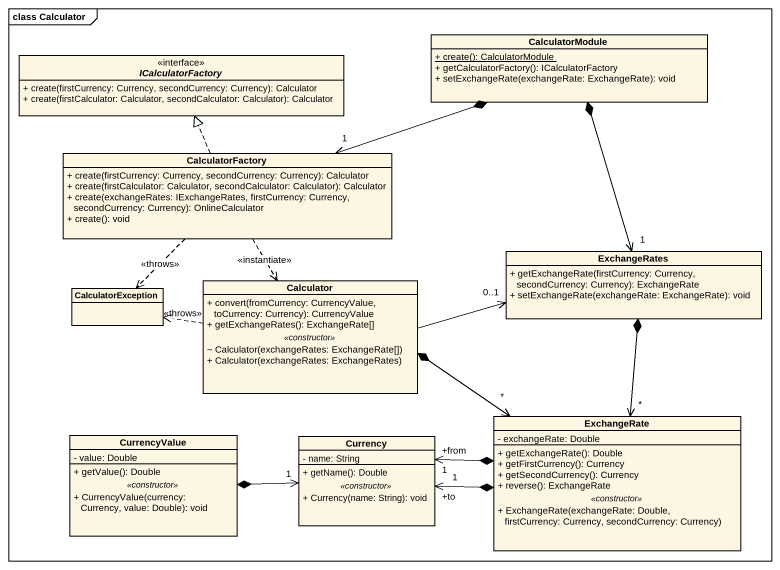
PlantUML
@startuml
mainframe class Calculator
hide circle
hide empty members
skinparam classAttributeIconSize 0
class CalculatorModule {
  {static} + create(): CalculatorModule
  + getCalculatorFactory(): ICalculatorFactory
  + setExchangeRate(exchangeRate: ExchangeRate): void
}
interface ICalculatorFactory <<interface>> {
  + create(firstCurrency: Currency, secondCurrency: Currency): Calculator
  + create(firstCalculator: Calculator, secondCalculator: Calculator): Calculator
}
class CalculatorFactory {
  + create(firstCurrency: Currency, secondCurrency: Currency): Calculator
  + create(firstCalculator: Calculator, secondCalculator: Calculator): Calculator
  + create(exchangeRates: IExchangeRates, firstCurrency: Currency, secondCurrency: Currency): OnlineCalculator
  + create(): void
}
class Calculator {
  + convert(fromCurrency: CurrencyValue, toCurrency: Currency): CurrencyValue
  + getExchangeRates(): ExchangeRate[]
  .. <<constructor>> ..
  ~ Calculator(exchangeRates: ExchangeRate[])
  + Calculator(exchangeRates: ExchangeRates)
}
class ExchangeRates {
  + getExchangeRate(firstCurrency: Currency, secondCurrency: Currency): ExchangeRate
  + setExchangeRate(exchangeRate: ExchangeRate): void
}
class CalculatorException
class CurrencyValue {
  - value: Double
  --
  + getValue(): Double
  .. <<constructor>> ..
  + CurrencyValue(currency: Currency, value: Double): void
}
class Currency {
  - name: String
  --
  + getName(): Double
  .. <<constructor>> ..
  + Currency(name: String): void
}
class ExchangeRate {
  - exchangeRate: Double
  --
  + getExchangeRate(): Double
  + getFirstCurrency(): Currency
  + getSecondCurrency(): Currency
  + reverse(): ExchangeRate
  .. <<constructor>> ..
  + ExchangeRate(exchangeRate: Double, firstCurrency: Currency, secondCurrency: Currency)
}
CalculatorFactory "1" <-right-* CalculatorModule
CalculatorFactory .up.|> ICalculatorFactory
CalculatorFactory ..> Calculator : <<instantiate>>
CalculatorFactory ..> CalculatorException : <<throws>>
Calculator -right-> "0..1" ExchangeRates
Calculator .left.> CalculatorException : <<throws>>
ExchangeRates "1" <-up-* CalculatorModule
Currency "1" <-left-* CurrencyValue
Currency "+from\n1" <-right-* ExchangeRate
Currency "+to\n1" <-right-* ExchangeRate
ExchangeRate "*" <-left-* Calculator
ExchangeRate "*" <-up-* ExchangeRates
@enduml
